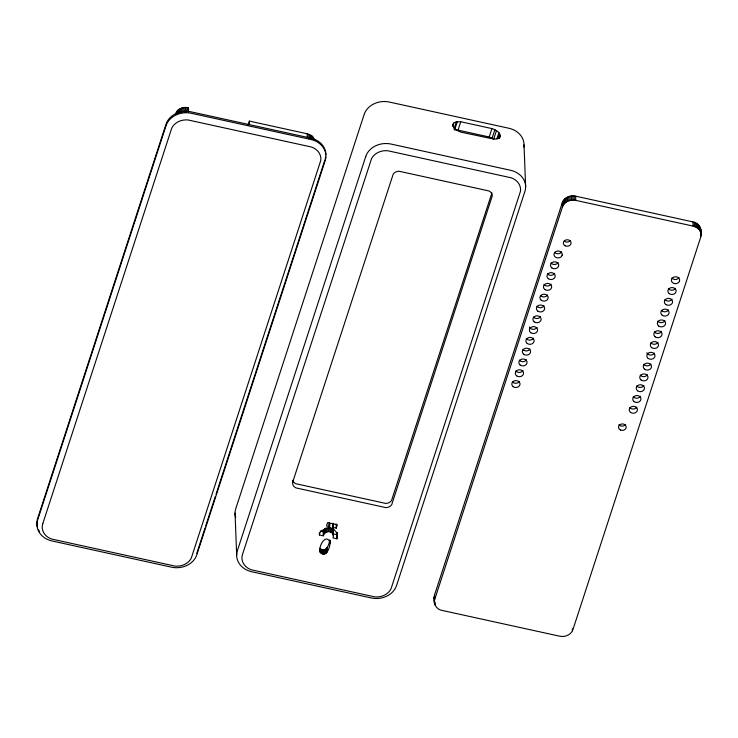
<?xml version="1.0" encoding="UTF-8"?>
<svg xmlns="http://www.w3.org/2000/svg" width="738" height="738" viewBox="0 0 738 738"><rect width="100%" height="100%" fill="white"/><g stroke="black" fill="none" stroke-linecap="round" stroke-linejoin="round"><path stroke-width="1.11" d="M434.341 602.891L434.488 595.151L562.291 202.682C564.1 197.406 570.428 194.98 575.603 196.17L692.973 221.907C700.187 222.968 702.327 231.077 700.713 237.202L572.909 629.671C571.092 634.948 564.773 637.374 559.598 636.184L442.219 610.446C435.494 609.45 433.132 602.254 434.202 596.322M700.999 236.031L700.851 229.463M330.209 542.43C325.772 532.698 318.475 546.397 319.868 551.701C326.214 559.856 330.956 545.567 330.126 540.327M333.428 535.797L332.035 532.808L329.849 531.738L329.692 527.541C334.369 528.546 333.668 534.413 333.069 537.965L336.943 538.814L337.34 532.596M336.943 538.814L337.128 532.568M434.359 600.52L562.457 206.88C564.266 201.603 570.585 199.177 575.769 200.367L693.139 226.105C697.262 226.926 701.137 230.422 701.1 234.85M187.858 109.861L188.458 107.748C183.356 106.457 177.037 108.855 175.367 114.15M247.996 125.303L249.361 121.106L307.165 133.781L312.082 136.087L314.72 139.943M196.788 553.352L204.979 528.168M205.699 525.982L215.321 496.425M216.04 494.229L324.785 160.303M452.662 126.216L453.685 123.071L456.315 121.807L460.743 121.752L491.932 128.587C495.77 129.731 502.117 133.163 499.571 138.024M453.925 129.15L456.315 121.807M454.58 130.036L457.311 121.65M455.724 130.072L458.012 130.137L460.743 121.752M329.849 531.738C326.971 531.065 324.028 532.974 323.29 535.816L319.416 534.967C320.089 526.674 332.783 531.6 329.286 522.43M332.81 529.017L333.142 523.279C330.301 530.281 337.294 529.58 337.46 535.742M320.246 552.485L320.089 548.288C325.43 553.721 329.526 544.626 329.563 540.124M333.308 527.476L336.27 528.131L337.358 524.773L327.58 522.633L326.491 525.982L329.452 526.637M458.012 130.137L489.202 136.973L491.932 128.587M496.443 130.608L493.713 138.993L492.135 138.107L494.866 129.722M496.858 138.975L498.906 132.683M497.763 138.661L499.469 133.421M499.202 138.384L500.226 135.238M491.914 192.95L391.527 500.548A6.725 5.646 -2.2 0 1 385.679 503.417L295.79 483.704A6.725 5.646 -2.2 0 1 292.682 480.29M500.253 135.93L499.386 137.702L498.076 138.55L494.109 139.187L461.149 132.185C457.643 130.967 452.883 128.846 452.864 124.519L453.685 123.071M323.29 535.816L323.124 531.618L324.13 529.589L325.956 528.011L326.113 532.209M186.806 107.48L186.963 111.687L184.279 111.706L184.122 107.499M320.218 530.982L323.124 531.618M332.903 533.768L336.777 534.616M332.644 524.81L333.096 529.109M489.202 136.973L492.135 138.107M434.101 597.503L434.184 598.693M700.583 228.291L700.749 232.498M700.141 227.166L700.297 231.372M699.523 226.105L699.679 230.302M698.738 225.118L698.904 229.324M697.816 224.232L697.973 228.429M696.755 223.457L696.912 227.655M695.583 222.802L695.74 227M694.31 222.286L694.476 226.483M692.973 221.907L693.139 226.105M575.603 196.17L575.769 200.367M574.219 195.948L574.376 200.146M572.808 195.874L572.965 200.072M571.387 195.957L571.553 200.164M569.994 196.207L570.16 200.404M568.657 196.594L568.813 200.791M567.384 197.129L567.54 201.326M566.194 197.793L566.36 202M565.124 198.587L565.29 202.784M564.183 199.491L564.349 203.688M563.389 200.478L563.555 204.684M562.753 201.557L562.919 205.754M562.291 202.682L562.457 206.88M572.365 628.702L572.439 630.796M524.026 144.897L525.64 186.898M434.94 602.033L435.06 605.178M434.488 595.151L434.645 599.348M434.534 601.959L434.608 604.062M336.113 523.925L336.27 528.131M333.124 530.502L333.281 534.699M332.644 529.478L332.81 533.685M331.879 528.611L332.035 532.808M330.873 527.947L331.03 532.153M329.951 540.124L330.07 543.269M328.788 523.971L328.954 528.168M328.465 528.463L328.585 531.609M312.967 136.927L313.05 139.224M312.082 136.087L312.22 139.519M327.146 527.578L327.303 531.775M327.174 547.458L327.34 551.655M311.076 135.34L311.205 138.781M326.786 548.242L326.943 552.448M326.168 548.924L326.325 553.122M309.96 134.722L310.098 138.163M324.923 528.703L325.08 532.901M325.357 549.441L325.523 553.638M324.13 529.589L324.286 533.786M308.761 134.233L308.936 138.818M324.425 549.773L324.582 553.97M323.419 549.893L323.585 554.09M307.165 133.781L307.303 137.222M322.423 549.782L322.58 553.989M321.491 549.469L321.657 553.666M320.698 548.952L320.855 553.159M319.333 532.873L319.416 534.967M319.785 549.607L319.868 551.701M249.361 121.106L249.49 124.547M235.053 513.122L236.667 555.124M188.458 107.748L188.614 111.955M185.469 107.416L185.625 111.623M182.803 107.73L182.959 111.936M181.52 108.099L181.677 112.305M180.312 108.606L180.469 112.813M179.186 109.242L179.306 112.397M178.172 109.99L178.301 113.431M177.277 110.848L177.36 113.145M176.52 111.789L176.613 114.086M235.717 517.606A20.636 17.325 -2.2 0 1 235.782 508.63L364.138 114.491A20.636 17.325 -2.2 0 1 389.498 102.084L508.86 128.255A20.636 17.325 -2.2 0 1 523.832 147.166M325.679 156.982A20.636 17.325 -2.2 0 1 325.135 159.214M325.873 154.722A20.636 17.325 -2.2 0 0 310.707 138.08L191.345 111.899A20.636 17.325 -2.2 0 0 165.985 124.307L37.638 518.454A20.636 17.325 -2.2 0 0 37.573 527.421M39.603 531.591A20.636 17.325 -2.2 0 1 38.422 529.561M625.556 424.461A3.847 3.229 -2.2 0 1 618.896 424.673M570.391 240.468A3.865 3.247 -2.2 0 1 564.302 241.178M519.441 381.361A4.124 3.469 -2.2 0 1 512.31 381.786M522.956 370.568A4.124 3.469 -2.2 0 1 515.825 370.983M526.471 359.766A4.124 3.469 -2.2 0 1 519.34 360.19M529.995 348.973A4.124 3.469 -2.2 0 1 522.855 349.397M533.509 338.189A4.124 3.469 -2.2 0 1 526.369 338.613M537.024 327.386A4.124 3.469 -2.2 0 1 533.03 329.323A4.124 3.469 -2.2 0 1 529.423 326.999M540.539 316.611A4.124 3.469 -2.2 0 1 533.408 317.026M544.054 305.781A4.124 3.469 -2.2 0 1 536.923 306.205M547.568 294.988A4.124 3.469 -2.2 0 1 540.437 295.412M551.083 284.121A4.124 3.469 -2.2 0 1 543.952 284.545M554.607 273.392A4.124 3.469 -2.2 0 1 547.467 273.816M558.122 262.562A4.124 3.469 -2.2 0 1 550.982 262.986M561.636 251.843A4.124 3.469 -2.2 0 1 554.506 252.267M636.848 407.108A4.124 3.469 -2.2 0 1 629.708 407.533M640.363 396.315A4.124 3.469 -2.2 0 1 633.222 396.73M643.877 385.513A4.124 3.469 -2.2 0 1 636.737 385.937M647.392 374.719A4.124 3.469 -2.2 0 1 640.261 375.144M650.907 363.935A4.124 3.469 -2.2 0 1 643.776 364.36M654.421 353.133A4.124 3.469 -2.2 0 1 650.436 355.07A4.124 3.469 -2.2 0 1 646.82 352.746M657.945 342.349A4.124 3.469 -2.2 0 1 650.805 342.773M661.46 331.528A4.124 3.469 -2.2 0 1 654.32 331.952M664.975 320.735A4.124 3.469 -2.2 0 1 657.835 321.159M668.49 309.868A4.124 3.469 -2.2 0 1 661.349 310.292M672.004 299.139A4.124 3.469 -2.2 0 1 664.873 299.563M675.519 288.309A4.124 3.469 -2.2 0 1 668.388 288.733M679.034 277.589A4.124 3.469 -2.2 0 1 671.903 278.014M292.838 481.702L292.617 483.03A6.725 5.646 -2.2 0 0 295.947 487.901L385.845 507.615A6.725 5.646 -2.2 0 0 391.684 504.755L492.292 195.828A6.725 5.646 -2.2 0 0 488.962 190.958L399.064 171.244A6.725 5.646 -2.2 0 0 393.225 174.103L292.838 481.702M42.813 523.602L42.37 525.41A15.461 12.989 -2.2 0 0 51.688 539.054L174.943 566.083A15.461 12.989 -2.2 0 0 191.299 558.076L320.726 160.644A15.461 12.989 -2.2 0 0 311.408 147.01L188.153 119.98A15.461 12.989 -2.2 0 0 171.797 127.988L42.813 523.602M242.525 554.386L242.082 556.194A15.461 12.989 -2.2 0 0 251.4 569.828L374.646 596.857A15.461 12.989 -2.2 0 0 391.011 588.85L520.428 191.428A15.461 12.989 -2.2 0 0 511.12 177.793L387.865 150.764A15.461 12.989 -2.2 0 0 371.509 158.771L242.525 554.386M166.041 125.709L37.693 519.856A20.636 17.325 -2.2 0 0 52.121 540.991L171.484 567.162A20.636 17.325 -2.2 0 0 196.834 554.755L325.19 160.607A20.636 17.325 -2.2 0 0 310.763 139.473L191.4 113.301A20.636 17.325 -2.2 0 0 166.041 125.709M365.753 156.493L237.396 550.631A20.636 17.325 -2.2 0 0 251.833 571.765L371.196 597.946A20.636 17.325 -2.2 0 0 396.546 585.529L524.903 191.391A20.636 17.325 -2.2 0 0 510.465 170.257L391.112 144.076A20.636 17.325 -2.2 0 0 365.753 156.493M562.153 255.136L561.793 255.994A4.124 3.469 -2.2 0 1 554.875 256.667A4.124 3.469 -2.2 0 1 557.162 251.114A4.124 3.469 -2.2 0 1 562.153 255.136M679.55 280.883L679.2 281.741A4.124 3.469 -2.2 0 1 672.272 282.405A4.124 3.469 -2.2 0 1 674.569 276.861A4.124 3.469 -2.2 0 1 679.55 280.883M513.168 386.666A4.124 3.469 -2.2 0 0 519.958 384.701A4.124 3.469 -2.2 0 0 514.626 380.771A4.124 3.469 -2.2 0 0 513.168 386.666M516.692 375.863A4.124 3.469 -2.2 0 0 523.473 373.908A4.124 3.469 -2.2 0 0 518.141 369.969A4.124 3.469 -2.2 0 0 516.692 375.863M520.207 365.07A4.124 3.469 -2.2 0 0 526.987 363.114A4.124 3.469 -2.2 0 0 521.655 359.175A4.124 3.469 -2.2 0 0 520.207 365.07M523.722 354.268A4.124 3.469 -2.2 0 0 530.511 352.312A4.124 3.469 -2.2 0 0 525.179 348.373A4.124 3.469 -2.2 0 0 523.722 354.268M527.236 343.474A4.124 3.469 -2.2 0 0 534.026 341.519A4.124 3.469 -2.2 0 0 528.694 337.58A4.124 3.469 -2.2 0 0 527.236 343.474M530.751 332.681A4.124 3.469 -2.2 0 0 537.541 330.716A4.124 3.469 -2.2 0 0 532.209 326.786A4.124 3.469 -2.2 0 0 530.751 332.681M534.266 321.879A4.124 3.469 -2.2 0 0 541.055 319.923A4.124 3.469 -2.2 0 0 535.723 315.984A4.124 3.469 -2.2 0 0 534.266 321.879M537.781 311.085A4.124 3.469 -2.2 0 0 544.57 309.121A4.124 3.469 -2.2 0 0 539.238 305.191A4.124 3.469 -2.2 0 0 537.781 311.085M541.305 300.283A4.124 3.469 -2.2 0 0 548.085 298.327A4.124 3.469 -2.2 0 0 542.753 294.388A4.124 3.469 -2.2 0 0 541.305 300.283M544.819 289.49A4.124 3.469 -2.2 0 0 551.6 287.534A4.124 3.469 -2.2 0 0 546.268 283.595A4.124 3.469 -2.2 0 0 544.819 289.49M548.334 278.696A4.124 3.469 -2.2 0 0 555.124 276.732A4.124 3.469 -2.2 0 0 549.792 272.802A4.124 3.469 -2.2 0 0 548.334 278.696M551.849 267.894A4.124 3.469 -2.2 0 0 558.638 265.938A4.124 3.469 -2.2 0 0 553.306 261.999A4.124 3.469 -2.2 0 0 551.849 267.894M620.501 430.005A3.847 3.229 -2.2 0 0 626.184 427.025A3.847 3.229 -2.2 0 0 620.335 424.415A3.847 3.229 -2.2 0 0 620.501 430.005M565.253 245.828A3.865 3.247 -2.2 0 0 571.083 242.977A3.865 3.247 -2.2 0 0 565.299 240.201A3.865 3.247 -2.2 0 0 565.253 245.828M630.575 412.404A4.124 3.469 -2.2 0 0 637.355 410.448A4.124 3.469 -2.2 0 0 632.023 406.518A4.124 3.469 -2.2 0 0 630.575 412.404M634.09 401.61A4.124 3.469 -2.2 0 0 640.879 399.655A4.124 3.469 -2.2 0 0 635.547 395.716A4.124 3.469 -2.2 0 0 634.09 401.61M637.604 390.817A4.124 3.469 -2.2 0 0 644.394 388.852A4.124 3.469 -2.2 0 0 639.062 384.922A4.124 3.469 -2.2 0 0 637.604 390.817M641.119 380.015A4.124 3.469 -2.2 0 0 647.909 378.059A4.124 3.469 -2.2 0 0 642.577 374.12A4.124 3.469 -2.2 0 0 641.119 380.015M644.634 369.221A4.124 3.469 -2.2 0 0 651.423 367.266A4.124 3.469 -2.2 0 0 646.091 363.327A4.124 3.469 -2.2 0 0 644.634 369.221M648.158 358.419A4.124 3.469 -2.2 0 0 654.938 356.463A4.124 3.469 -2.2 0 0 649.606 352.533A4.124 3.469 -2.2 0 0 648.158 358.419M651.672 347.626A4.124 3.469 -2.2 0 0 658.453 345.67A4.124 3.469 -2.2 0 0 653.121 341.731A4.124 3.469 -2.2 0 0 651.672 347.626M655.187 336.832A4.124 3.469 -2.2 0 0 661.977 334.868A4.124 3.469 -2.2 0 0 656.635 330.938A4.124 3.469 -2.2 0 0 655.187 336.832M658.702 326.03A4.124 3.469 -2.2 0 0 665.491 324.074A4.124 3.469 -2.2 0 0 660.159 320.135A4.124 3.469 -2.2 0 0 658.702 326.03M662.217 315.237A4.124 3.469 -2.2 0 0 669.006 313.281A4.124 3.469 -2.2 0 0 663.674 309.342A4.124 3.469 -2.2 0 0 662.217 315.237M665.731 304.434A4.124 3.469 -2.2 0 0 672.521 302.479A4.124 3.469 -2.2 0 0 667.189 298.549A4.124 3.469 -2.2 0 0 665.731 304.434M669.246 293.641A4.124 3.469 -2.2 0 0 676.036 291.685A4.124 3.469 -2.2 0 0 670.704 287.746A4.124 3.469 -2.2 0 0 669.246 293.641"/></g></svg>
